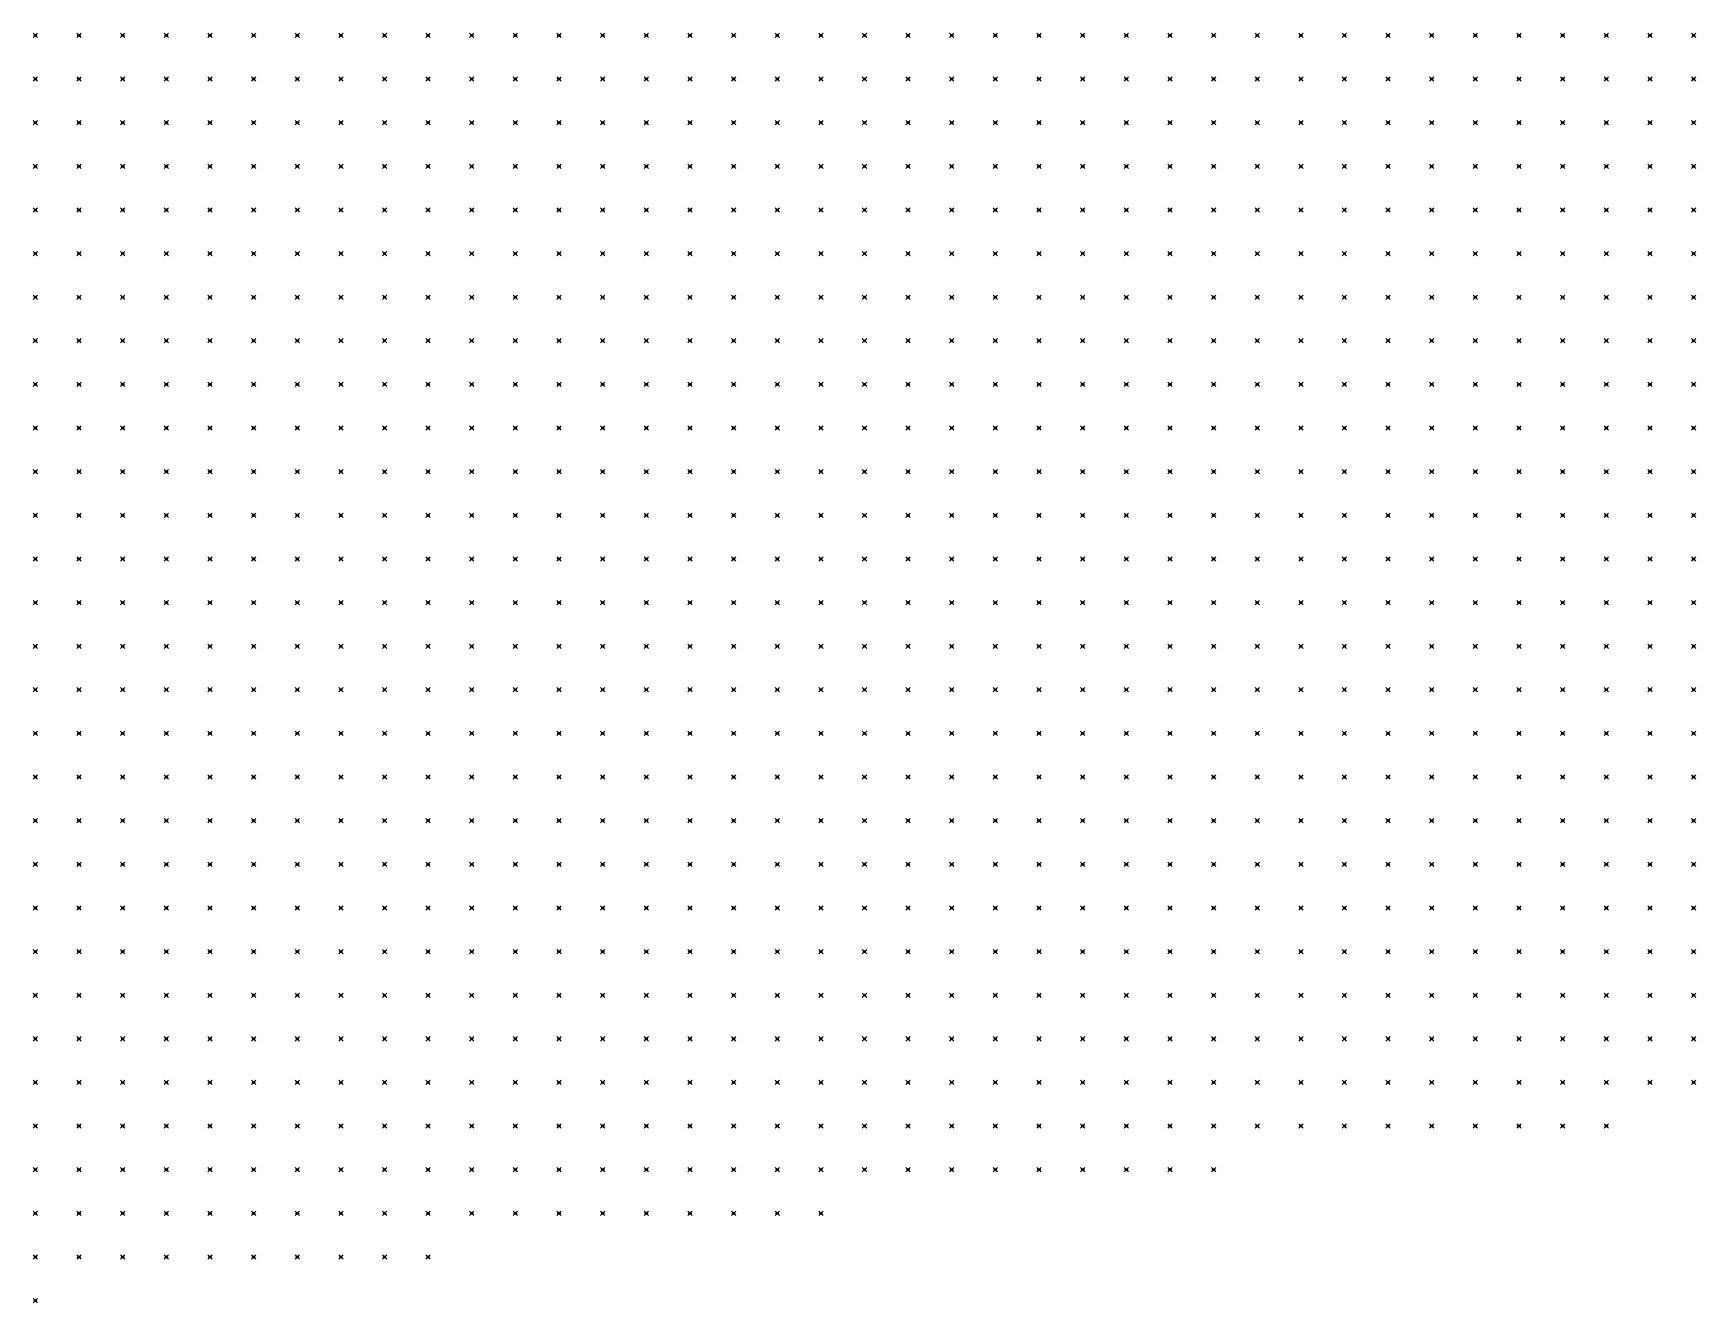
# Model space of a CAD drawing. Header units: metres. Extents: x 441556 to 446409, y 432338 to 461058.
# Drawn here: x 443934 to 444048.3, y 445385.2 to 445472.5 of the extents above; entities that cross this region are included whole.
import ezdxf

# ---------------------------------------------------------------- set-up
doc = ezdxf.new("R2010")
doc.units = ezdxf.units.M
doc.header["$MEASUREMENT"] = 0
doc.header["$PDMODE"] = 35
doc.header["$PDSIZE"] = 0.15
doc.layers.add('DTM-NOK-RevN_POINTS', color=91, linetype='Continuous')

msp = doc.modelspace()

# ---------------------------------------------------------------- linework, layer by layer
at = {"layer": 'DTM-NOK-RevN_POINTS'}
for p in [(443934.194, 445472.343, 462.749), (443937.193, 445472.343, 460.933), (443940.192, 445472.343, 459.412), (443943.192, 445472.343, 458.138), (443946.191, 445472.343, 456.614), (443949.19, 445472.343, 455.105), (443952.19, 445472.343, 453.329), (443955.189, 445472.343, 451.597), (443958.189, 445472.343, 449.498), (443961.188, 445472.343, 447.805), (443964.187, 445472.343, 446.04), (443967.187, 445472.343, 444.588), (443970.186, 445472.343, 443.153), (443973.185, 445472.343, 441.684), (443976.185, 445472.343, 439.819), (443979.184, 445472.343, 438.061), (443982.183, 445472.343, 436.095), (443985.183, 445472.343, 434.438), (443988.182, 445472.343, 432.713), (443991.181, 445472.343, 431.653), (443994.181, 445472.343, 430.434), (443997.18, 445472.343, 429.181), (444000.18, 445472.343, 427.865), (444003.179, 445472.343, 426.848), (444006.178, 445472.343, 425.501), (444009.178, 445472.343, 424.361), (444012.177, 445472.343, 423.246), (444015.176, 445472.343, 422.255), (444018.176, 445472.343, 421.141), (444021.175, 445472.343, 418.16), (444024.174, 445472.343, 416.957), (444027.174, 445472.343, 415.162), (444030.173, 445472.343, 414.078), (444033.173, 445472.343, 413.003), (444036.172, 445472.343, 410.792), (444039.171, 445472.343, 408.37), (444042.171, 445472.343, 406.061), (444045.17, 445472.343, 399.372), (444048.169, 445472.343, 397.149), (443934.194, 445469.343, 463.823), (443937.193, 445469.343, 461.949), (443940.192, 445469.343, 460.424), (443943.192, 445469.343, 458.8), (443946.191, 445469.343, 457.363), (443949.19, 445469.343, 456.076), (443952.19, 445469.343, 454.559), (443955.189, 445469.343, 453.232), (443958.189, 445469.343, 451.272), (443961.188, 445469.343, 449.336), (443964.187, 445469.343, 447.712), (443967.187, 445469.343, 446.272), (443970.186, 445469.343, 444.542), (443973.185, 445469.343, 442.895), (443976.185, 445469.343, 441.092), (443979.184, 445469.343, 439.186), (443982.183, 445469.343, 437.526), (443985.183, 445469.343, 436.005), (443988.182, 445469.343, 434.701), (443991.181, 445469.343, 432.879), (443994.181, 445469.343, 431.577), (443997.18, 445469.343, 430.411), (444000.18, 445469.343, 429.337), (444003.179, 445469.343, 428.254), (444006.178, 445469.343, 427.149), (444009.178, 445469.343, 425.99), (444012.177, 445469.343, 425.129), (444015.176, 445469.343, 424.217), (444018.176, 445469.343, 422.909), (444021.175, 445469.343, 420.5), (444024.174, 445469.343, 418.892), (444027.174, 445469.343, 417.744), (444030.173, 445469.343, 416.826), (444033.173, 445469.343, 416.115), (444036.172, 445469.343, 413.669), (444039.171, 445469.343, 411.058), (444042.171, 445469.343, 408.329), (444045.17, 445469.343, 403.859), (444048.169, 445469.343, 399.992), (443934.194, 445466.344, 464.391), (443937.193, 445466.344, 462.62), (443940.192, 445466.344, 461.205), (443943.192, 445466.344, 459.633), (443946.191, 445466.344, 458.205), (443949.19, 445466.344, 457.231), (443952.19, 445466.344, 455.264), (443955.189, 445466.344, 453.751), (443958.189, 445466.344, 452.572), (443961.188, 445466.344, 450.902), (443964.187, 445466.344, 448.824), (443967.187, 445466.344, 447.098), (443970.186, 445466.344, 445.698), (443973.185, 445466.344, 443.597), (443976.185, 445466.344, 441.861), (443979.184, 445466.344, 440.03), (443982.183, 445466.344, 438.478), (443985.183, 445466.344, 437.365), (443988.182, 445466.344, 435.846), (443991.181, 445466.344, 434.252), (443994.181, 445466.344, 433.256), (443997.18, 445466.344, 431.976), (444000.18, 445466.344, 430.801), (444003.179, 445466.344, 429.615), (444006.178, 445466.344, 428.726), (444009.178, 445466.344, 427.704), (444012.177, 445466.344, 426.882), (444015.176, 445466.344, 425.799), (444018.176, 445466.344, 424.703), (444021.175, 445466.344, 423.525), (444024.174, 445466.344, 421.546), (444027.174, 445466.344, 420.557), (444030.173, 445466.344, 419.709), (444033.173, 445466.344, 418.914), (444036.172, 445466.344, 417.89), (444039.171, 445466.344, 415.303), (444042.171, 445466.344, 412.273), (444045.17, 445466.344, 408.11), (444048.169, 445466.344, 403.136), (443934.194, 445463.344, 465.094), (443937.193, 445463.344, 463.495), (443940.192, 445463.344, 461.835), (443943.192, 445463.344, 460.429), (443946.191, 445463.344, 459.265), (443949.19, 445463.344, 458.142), (443952.19, 445463.344, 456.45), (443955.189, 445463.344, 454.473), (443958.189, 445463.344, 452.901), (443961.188, 445463.344, 451.609), (443964.187, 445463.344, 449.983), (443967.187, 445463.344, 448.193), (443970.186, 445463.344, 446.537), (443973.185, 445463.344, 444.556), (443976.185, 445463.344, 442.68), (443979.184, 445463.344, 441.256), (443982.183, 445463.344, 439.731), (443985.183, 445463.344, 438.449), (443988.182, 445463.344, 436.956), (443991.181, 445463.344, 436.054), (443994.181, 445463.344, 434.792), (443997.18, 445463.344, 433.368), (444000.18, 445463.344, 432.304), (444003.179, 445463.344, 431.129), (444006.178, 445463.344, 430.128), (444009.178, 445463.344, 429.188), (444012.177, 445463.344, 428.255), (444015.176, 445463.344, 427.507), (444018.176, 445463.344, 426.685), (444021.175, 445463.344, 426.272), (444024.174, 445463.344, 425.164), (444027.174, 445463.344, 424.051), (444030.173, 445463.344, 423.483), (444033.173, 445463.344, 422.488), (444036.172, 445463.344, 419.755), (444039.171, 445463.344, 418.249), (444042.171, 445463.344, 414.89), (444045.17, 445463.344, 409.718), (444048.169, 445463.344, 405.232), (443934.194, 445460.345, 465.466), (443937.193, 445460.345, 463.85), (443940.192, 445460.345, 462.226), (443943.192, 445460.345, 461.108), (443946.191, 445460.345, 459.941), (443949.19, 445460.345, 459.069), (443952.19, 445460.345, 457.623), (443955.189, 445460.345, 455.877), (443958.189, 445460.345, 453.558), (443961.188, 445460.345, 451.693), (443964.187, 445460.345, 450.301), (443967.187, 445460.345, 448.872), (443970.186, 445460.345, 447.422), (443973.185, 445460.345, 445.437), (443976.185, 445460.345, 443.476), (443979.184, 445460.345, 442.481), (443982.183, 445460.345, 441.239), (443985.183, 445460.345, 439.725), (443988.182, 445460.345, 438.412), (443991.181, 445460.345, 437.156), (443994.181, 445460.345, 435.899), (443997.18, 445460.345, 434.624), (444000.18, 445460.345, 433.605), (444003.179, 445460.345, 432.449), (444006.178, 445460.345, 431.355), (444009.178, 445460.345, 430.388), (444012.177, 445460.345, 429.357), (444015.176, 445460.345, 428.633), (444018.176, 445460.345, 428.234), (444021.175, 445460.345, 427.843), (444024.174, 445460.345, 427.794), (444027.174, 445460.345, 427.635), (444030.173, 445460.345, 426.833), (444033.173, 445460.345, 425.761), (444036.172, 445460.345, 422.297), (444039.171, 445460.345, 419.861), (444042.171, 445460.345, 417.499), (444045.17, 445460.345, 412.018), (444048.169, 445460.345, 407.176), (443934.194, 445457.346, 465.973), (443937.193, 445457.346, 465.148), (443940.192, 445457.346, 462.561), (443943.192, 445457.346, 461.79), (443946.191, 445457.346, 460.8), (443949.19, 445457.346, 459.719), (443952.19, 445457.346, 458.287), (443955.189, 445457.346, 456.671), (443958.189, 445457.346, 454.181), (443961.188, 445457.346, 452.287), (443964.187, 445457.346, 450.15), (443967.187, 445457.346, 448.759), (443970.186, 445457.346, 447.469), (443973.185, 445457.346, 445.779), (443976.185, 445457.346, 444.122), (443979.184, 445457.346, 443.303), (443982.183, 445457.346, 442.278), (443985.183, 445457.346, 440.983), (443988.182, 445457.346, 439.297), (443991.181, 445457.346, 437.999), (443994.181, 445457.346, 436.765), (443997.18, 445457.346, 435.555), (444000.18, 445457.346, 434.346), (444003.179, 445457.346, 433.086), (444006.178, 445457.346, 431.993), (444009.178, 445457.346, 431.005), (444012.177, 445457.346, 430.055), (444015.176, 445457.346, 429.374), (444018.176, 445457.346, 428.819), (444021.175, 445457.346, 428.414), (444024.174, 445457.346, 428.421), (444027.174, 445457.346, 428.681), (444030.173, 445457.346, 428.51), (444033.173, 445457.346, 427.217), (444036.172, 445457.346, 424.581), (444039.171, 445457.346, 421.907), (444042.171, 445457.346, 417.883), (444045.17, 445457.346, 411.332), (444048.169, 445457.346, 408.81), (443934.194, 445454.346, 466.256), (443937.193, 445454.346, 465.164), (443940.192, 445454.346, 463.322), (443943.192, 445454.346, 462.173), (443946.191, 445454.346, 460.989), (443949.19, 445454.346, 459.769), (443952.19, 445454.346, 458.238), (443955.189, 445454.346, 456.413), (443958.189, 445454.346, 454.742), (443961.188, 445454.346, 452.79), (443964.187, 445454.346, 450.898), (443967.187, 445454.346, 448.844), (443970.186, 445454.346, 447.251), (443973.185, 445454.346, 445.934), (443976.185, 445454.346, 444.652), (443979.184, 445454.346, 443.684), (443982.183, 445454.346, 442.74), (443985.183, 445454.346, 441.475), (443988.182, 445454.346, 440.115), (443991.181, 445454.346, 438.931), (443994.181, 445454.346, 437.506), (443997.18, 445454.346, 436.027), (444000.18, 445454.346, 434.574), (444003.179, 445454.346, 433.119), (444006.178, 445454.346, 431.872), (444009.178, 445454.346, 430.669), (444012.177, 445454.346, 429.649), (444015.176, 445454.346, 428.673), (444018.176, 445454.346, 428.13), (444021.175, 445454.346, 427.928), (444024.174, 445454.346, 428.475), (444027.174, 445454.346, 428.856), (444030.173, 445454.346, 428.584), (444033.173, 445454.346, 425.909), (444036.172, 445454.346, 423.986), (444039.171, 445454.346, 421.359), (444042.171, 445454.346, 414.111), (444045.17, 445454.346, 409.53), (444048.169, 445454.346, 408.101), (443934.194, 445451.347, 466.501), (443937.193, 445451.347, 465.13), (443940.192, 445451.347, 463.816), (443943.192, 445451.347, 462.571), (443946.191, 445451.347, 461.383), (443949.19, 445451.347, 460.179), (443952.19, 445451.347, 458.794), (443955.189, 445451.347, 457.189), (443958.189, 445451.347, 455.163), (443961.188, 445451.347, 453.4), (443964.187, 445451.347, 451.638), (443967.187, 445451.347, 449.654), (443970.186, 445451.347, 447.275), (443973.185, 445451.347, 446.027), (443976.185, 445451.347, 445.331), (443979.184, 445451.347, 444.375), (443982.183, 445451.347, 443.117), (443985.183, 445451.347, 441.862), (443988.182, 445451.347, 440.518), (443991.181, 445451.347, 439.253), (443994.181, 445451.347, 437.64), (443997.18, 445451.347, 435.631), (444000.18, 445451.347, 433.967), (444003.179, 445451.347, 432.213), (444006.178, 445451.347, 430.767), (444009.178, 445451.347, 429.221), (444012.177, 445451.347, 427.921), (444015.176, 445451.347, 426.866), (444018.176, 445451.347, 426.18), (444021.175, 445451.347, 426.331), (444024.174, 445451.347, 427.36), (444027.174, 445451.347, 428.404), (444030.173, 445451.347, 425.846), (444033.173, 445451.347, 419.158), (444036.172, 445451.347, 417.882), (444039.171, 445451.347, 414.246), (444042.171, 445451.347, 408.463), (444045.17, 445451.347, 405.991), (444048.169, 445451.347, 404.659), (443934.194, 445448.348, 467.03), (443937.193, 445448.348, 465.752), (443940.192, 445448.348, 464.574), (443943.192, 445448.348, 463.167), (443946.191, 445448.348, 461.786), (443949.19, 445448.348, 460.404), (443952.19, 445448.348, 458.788), (443955.189, 445448.348, 456.951), (443958.189, 445448.348, 455.627), (443961.188, 445448.348, 454.072), (443964.187, 445448.348, 452.319), (443967.187, 445448.348, 450.436), (443970.186, 445448.348, 447.868), (443973.185, 445448.348, 446.269), (443976.185, 445448.348, 445.698), (443979.184, 445448.348, 444.751), (443982.183, 445448.348, 443.634), (443985.183, 445448.348, 441.779), (443988.182, 445448.348, 440.452), (443991.181, 445448.348, 438.716), (443994.181, 445448.348, 436.416), (443997.18, 445448.348, 434.249), (444000.18, 445448.348, 432.459), (444003.179, 445448.348, 430.789), (444006.178, 445448.348, 429.08), (444009.178, 445448.348, 427.272), (444012.177, 445448.348, 425.939), (444015.176, 445448.348, 424.695), (444018.176, 445448.348, 423.737), (444021.175, 445448.348, 423.271), (444024.174, 445448.348, 423.376), (444027.174, 445448.348, 421.038), (444030.173, 445448.348, 415.991), (444033.173, 445448.348, 414.396), (444036.172, 445448.348, 412.903), (444039.171, 445448.348, 409.808), (444042.171, 445448.348, 405.742), (444045.17, 445448.348, 402.006), (444048.169, 445448.348, 399.022), (443934.194, 445445.348, 467.595), (443937.193, 445445.348, 466.377), (443940.192, 445445.348, 465.322), (443943.192, 445445.348, 463.877), (443946.191, 445445.348, 462.074), (443949.19, 445445.348, 460.57), (443952.19, 445445.348, 459.202), (443955.189, 445445.348, 457.798), (443958.189, 445445.348, 456.129), (443961.188, 445445.348, 454.297), (443964.187, 445445.348, 452.433), (443967.187, 445445.348, 450.066), (443970.186, 445445.348, 447.95), (443973.185, 445445.348, 446.298), (443976.185, 445445.348, 445.117), (443979.184, 445445.348, 443.73), (443982.183, 445445.348, 442.192), (443985.183, 445445.348, 440.677), (443988.182, 445445.348, 439.211), (443991.181, 445445.348, 437.276), (443994.181, 445445.348, 434.869), (443997.18, 445445.348, 432.542), (444000.18, 445445.348, 430.68), (444003.179, 445445.348, 428.954), (444006.178, 445445.348, 427.175), (444009.178, 445445.348, 425.106), (444012.177, 445445.348, 423.822), (444015.176, 445445.348, 421.904), (444018.176, 445445.348, 420.862), (444021.175, 445445.348, 420.398), (444024.174, 445445.348, 418.055), (444027.174, 445445.348, 413.795), (444030.173, 445445.348, 412.466), (444033.173, 445445.348, 410.786), (444036.172, 445445.348, 408.779), (444039.171, 445445.348, 407.996), (444042.171, 445445.348, 400.683), (444045.17, 445445.348, 398.363), (444048.169, 445445.348, 396.094), (443934.194, 445442.349, 468.222), (443937.193, 445442.349, 466.862), (443940.192, 445442.349, 465.628), (443943.192, 445442.349, 464.407), (443946.191, 445442.349, 462.709), (443949.19, 445442.349, 461.177), (443952.19, 445442.349, 459.539), (443955.189, 445442.349, 457.917), (443958.189, 445442.349, 455.967), (443961.188, 445442.349, 453.693), (443964.187, 445442.349, 451.498), (443967.187, 445442.349, 448.468), (443970.186, 445442.349, 446.302), (443973.185, 445442.349, 444.684), (443976.185, 445442.349, 442.701), (443979.184, 445442.349, 441.307), (443982.183, 445442.349, 440.244), (443985.183, 445442.349, 439.146), (443988.182, 445442.349, 437.493), (443991.181, 445442.349, 435.316), (443994.181, 445442.349, 432.879), (443997.18, 445442.349, 430.873), (444000.18, 445442.349, 428.826), (444003.179, 445442.349, 426.974), (444006.178, 445442.349, 425.456), (444009.178, 445442.349, 423.355), (444012.177, 445442.349, 421.41), (444015.176, 445442.349, 419.183), (444018.176, 445442.349, 418.237), (444021.175, 445442.349, 415.634), (444024.174, 445442.349, 412.427), (444027.174, 445442.349, 409.597), (444030.173, 445442.349, 408.073), (444033.173, 445442.349, 406.533), (444036.172, 445442.349, 404.559), (444039.171, 445442.349, 401.132), (444042.171, 445442.349, 396.895), (444045.17, 445442.349, 394.988), (444048.169, 445442.349, 394.157), (443934.194, 445439.35, 468.638), (443937.193, 445439.35, 467.452), (443940.192, 445439.35, 466.305), (443943.192, 445439.35, 464.999), (443946.191, 445439.35, 463.315), (443949.19, 445439.35, 461.446), (443952.19, 445439.35, 459.263), (443955.189, 445439.35, 457.605), (443958.189, 445439.35, 455.497), (443961.188, 445439.35, 452.955), (443964.187, 445439.35, 450.172), (443967.187, 445439.35, 446.905), (443970.186, 445439.35, 444.584), (443973.185, 445439.35, 442.196), (443976.185, 445439.35, 440.423), (443979.184, 445439.35, 438.989), (443982.183, 445439.35, 437.48), (443985.183, 445439.35, 436.384), (443988.182, 445439.35, 435.254), (443991.181, 445439.35, 433.228), (443994.181, 445439.35, 430.893), (443997.18, 445439.35, 428.745), (444000.18, 445439.35, 426.222), (444003.179, 445439.35, 424.793), (444006.178, 445439.35, 423.444), (444009.178, 445439.35, 421.624), (444012.177, 445439.35, 418.904), (444015.176, 445439.35, 416.707), (444018.176, 445439.35, 415.24), (444021.175, 445439.35, 414.51), (444024.174, 445439.35, 411.684), (444027.174, 445439.35, 408.379), (444030.173, 445439.35, 404.825), (444033.173, 445439.35, 402.48), (444036.172, 445439.35, 399.575), (444039.171, 445439.35, 396.913), (444042.171, 445439.35, 394.032), (444045.17, 445439.35, 392.25), (444048.169, 445439.35, 392.044), (443934.194, 445436.35, 468.655), (443937.193, 445436.35, 467.561), (443940.192, 445436.35, 466.448), (443943.192, 445436.35, 465.195), (443946.191, 445436.35, 463.467), (443949.19, 445436.35, 461.417), (443952.19, 445436.35, 459.152), (443955.189, 445436.35, 457.072), (443958.189, 445436.35, 454.869), (443961.188, 445436.35, 452.072), (443964.187, 445436.35, 449.263), (443967.187, 445436.35, 446.373), (443970.186, 445436.35, 443.525), (443973.185, 445436.35, 440.754), (443976.185, 445436.35, 438.629), (443979.184, 445436.35, 436.897), (443982.183, 445436.35, 435.39), (443985.183, 445436.35, 434.188), (443988.182, 445436.35, 432.663), (443991.181, 445436.35, 430.31), (443994.181, 445436.35, 426.647), (443997.18, 445436.35, 424.843), (444000.18, 445436.35, 422.99), (444003.179, 445436.35, 421.96), (444006.178, 445436.35, 421.05), (444009.178, 445436.35, 419.687), (444012.177, 445436.35, 417.37), (444015.176, 445436.35, 414.763), (444018.176, 445436.35, 412.849), (444021.175, 445436.35, 411.936), (444024.174, 445436.35, 410.335), (444027.174, 445436.35, 408.619), (444030.173, 445436.35, 406.039), (444033.173, 445436.35, 401.967), (444036.172, 445436.35, 398.895), (444039.171, 445436.35, 395.545), (444042.171, 445436.35, 392.409), (444045.17, 445436.35, 389.463), (444048.169, 445436.35, 387.466), (443934.194, 445433.351, 468.481), (443937.193, 445433.351, 467.472), (443940.192, 445433.351, 466.244), (443943.192, 445433.351, 464.906), (443946.191, 445433.351, 463.127), (443949.19, 445433.351, 461.105), (443952.19, 445433.351, 458.573), (443955.189, 445433.351, 456.565), (443958.189, 445433.351, 454.207), (443961.188, 445433.351, 451.403), (443964.187, 445433.351, 448.832), (443967.187, 445433.351, 445.798), (443970.186, 445433.351, 442.966), (443973.185, 445433.351, 439.967), (443976.185, 445433.351, 437.428), (443979.184, 445433.351, 435.423), (443982.183, 445433.351, 433.395), (443985.183, 445433.351, 431.606), (443988.182, 445433.351, 429.429), (443991.181, 445433.351, 425.886), (443994.181, 445433.351, 422.734), (443997.18, 445433.351, 421.3), (444000.18, 445433.351, 419.943), (444003.179, 445433.351, 419.081), (444006.178, 445433.351, 418.304), (444009.178, 445433.351, 417.533), (444012.177, 445433.351, 415.69), (444015.176, 445433.351, 413.339), (444018.176, 445433.351, 410.234), (444021.175, 445433.351, 408.611), (444024.174, 445433.351, 408.6), (444027.174, 445433.351, 408.318), (444030.173, 445433.351, 405.905), (444033.173, 445433.351, 401.691), (444036.172, 445433.351, 398.049), (444039.171, 445433.351, 393.141), (444042.171, 445433.351, 390.593), (444045.17, 445433.351, 387.204), (444048.169, 445433.351, 385.232), (443934.194, 445430.352, 468.046), (443937.193, 445430.352, 466.936), (443940.192, 445430.352, 465.617), (443943.192, 445430.352, 463.975), (443946.191, 445430.352, 462.155), (443949.19, 445430.352, 460.354), (443952.19, 445430.352, 457.937), (443955.189, 445430.352, 455.706), (443958.189, 445430.352, 453.434), (443961.188, 445430.352, 450.73), (443964.187, 445430.352, 447.843), (443967.187, 445430.352, 445.025), (443970.186, 445430.352, 442.4), (443973.185, 445430.352, 439.35), (443976.185, 445430.352, 436.965), (443979.184, 445430.352, 434.345), (443982.183, 445430.352, 431.957), (443985.183, 445430.352, 429.811), (443988.182, 445430.352, 427.302), (443991.181, 445430.352, 424.339), (443994.181, 445430.352, 421.333), (443997.18, 445430.352, 419.414), (444000.18, 445430.352, 417.943), (444003.179, 445430.352, 416.79), (444006.178, 445430.352, 415.801), (444009.178, 445430.352, 414.922), (444012.177, 445430.352, 413.706), (444015.176, 445430.352, 411.296), (444018.176, 445430.352, 407.898), (444021.175, 445430.352, 405.012), (444024.174, 445430.352, 405.519), (444027.174, 445430.352, 403.629), (444030.173, 445430.352, 400.637), (444033.173, 445430.352, 398.658), (444036.172, 445430.352, 393.696), (444039.171, 445430.352, 389.399), (444042.171, 445430.352, 386.085), (444045.17, 445430.352, 384.387), (444048.169, 445430.352, 383.497), (443934.194, 445427.352, 467.591), (443937.193, 445427.352, 466.428), (443940.192, 445427.352, 464.586), (443943.192, 445427.352, 462.794), (443946.191, 445427.352, 461.038), (443949.19, 445427.352, 459.228), (443952.19, 445427.352, 456.872), (443955.189, 445427.352, 454.737), (443958.189, 445427.352, 452.19), (443961.188, 445427.352, 449.698), (443964.187, 445427.352, 447.145), (443967.187, 445427.352, 444.216), (443970.186, 445427.352, 441.469), (443973.185, 445427.352, 438.262), (443976.185, 445427.352, 436.385), (443979.184, 445427.352, 433.998), (443982.183, 445427.352, 431.305), (443985.183, 445427.352, 428.566), (443988.182, 445427.352, 425.708), (443991.181, 445427.352, 422.748), (443994.181, 445427.352, 420.281), (443997.18, 445427.352, 418.063), (444000.18, 445427.352, 416.08), (444003.179, 445427.352, 414.601), (444006.178, 445427.352, 413.329), (444009.178, 445427.352, 412.271), (444012.177, 445427.352, 411.497), (444015.176, 445427.352, 409.795), (444018.176, 445427.352, 406.467), (444021.175, 445427.352, 401.377), (444024.174, 445427.352, 399.674), (444027.174, 445427.352, 396.764), (444030.173, 445427.352, 395.668), (444033.173, 445427.352, 392.291), (444036.172, 445427.352, 387.1), (444039.171, 445427.352, 385.586), (444042.171, 445427.352, 384.247), (444045.17, 445427.352, 382.612), (444048.169, 445427.352, 381.954), (443934.194, 445424.353, 467.091), (443937.193, 445424.353, 465.446), (443940.192, 445424.353, 463.427), (443943.192, 445424.353, 461.689), (443946.191, 445424.353, 459.756), (443949.19, 445424.353, 457.9), (443952.19, 445424.353, 455.5), (443955.189, 445424.353, 453.326), (443958.189, 445424.353, 451.165), (443961.188, 445424.353, 448.784), (443964.187, 445424.353, 446.27), (443967.187, 445424.353, 443.365), (443970.186, 445424.353, 440.667), (443973.185, 445424.353, 437.727), (443976.185, 445424.353, 434.518), (443979.184, 445424.353, 431.885), (443982.183, 445424.353, 429.908), (443985.183, 445424.353, 427.51), (443988.182, 445424.353, 424.032), (443991.181, 445424.353, 421.511), (443994.181, 445424.353, 418.365), (443997.18, 445424.353, 415.986), (444000.18, 445424.353, 414.354), (444003.179, 445424.353, 412.511), (444006.178, 445424.353, 410.942), (444009.178, 445424.353, 409.488), (444012.177, 445424.353, 408.782), (444015.176, 445424.353, 406.259), (444018.176, 445424.353, 403.197), (444021.175, 445424.353, 398.37), (444024.174, 445424.353, 395.901), (444027.174, 445424.353, 393.819), (444030.173, 445424.353, 391.742), (444033.173, 445424.353, 388.066), (444036.172, 445424.353, 385.705), (444039.171, 445424.353, 384.163), (444042.171, 445424.353, 383.129), (444045.17, 445424.353, 382.107), (444048.169, 445424.353, 381.108), (443934.194, 445421.353, 466.351), (443937.193, 445421.353, 464.586), (443940.192, 445421.353, 462.548), (443943.192, 445421.353, 460.679), (443946.191, 445421.353, 458.402), (443949.19, 445421.353, 456.192), (443952.19, 445421.353, 454.081), (443955.189, 445421.353, 451.891), (443958.189, 445421.353, 449.809), (443961.188, 445421.353, 447.556), (443964.187, 445421.353, 445.129), (443967.187, 445421.353, 442.374), (443970.186, 445421.353, 440.195), (443973.185, 445421.353, 437.411), (443976.185, 445421.353, 433.734), (443979.184, 445421.353, 430.476), (443982.183, 445421.353, 427.693), (443985.183, 445421.353, 425.179), (443988.182, 445421.353, 421.487), (443991.181, 445421.353, 418.83), (443994.181, 445421.353, 416.55), (443997.18, 445421.353, 413.918), (444000.18, 445421.353, 411.769), (444003.179, 445421.353, 409.866), (444006.178, 445421.353, 408.153), (444009.178, 445421.353, 406.618), (444012.177, 445421.353, 406.163), (444015.176, 445421.353, 401.963), (444018.176, 445421.353, 398.181), (444021.175, 445421.353, 394.992), (444024.174, 445421.353, 393.924), (444027.174, 445421.353, 391.785), (444030.173, 445421.353, 388.954), (444033.173, 445421.353, 387.175), (444036.172, 445421.353, 385.492), (444039.171, 445421.353, 384.462), (444042.171, 445421.353, 383.544), (444045.17, 445421.353, 382.513), (444048.169, 445421.353, 381.382), (443934.194, 445418.354, 465.295), (443937.193, 445418.354, 463.306), (443940.192, 445418.354, 461.308), (443943.192, 445418.354, 459.483), (443946.191, 445418.354, 457.111), (443949.19, 445418.354, 454.828), (443952.19, 445418.354, 452.382), (443955.189, 445418.354, 450.502), (443958.189, 445418.354, 448.064), (443961.188, 445418.354, 445.993), (443964.187, 445418.354, 443.9), (443967.187, 445418.354, 441.622), (443970.186, 445418.354, 439.293), (443973.185, 445418.354, 436.926), (443976.185, 445418.354, 433.762), (443979.184, 445418.354, 430.293), (443982.183, 445418.354, 426.137), (443985.183, 445418.354, 423.322), (443988.182, 445418.354, 420.23), (443991.181, 445418.354, 417.512), (443994.181, 445418.354, 414.737), (443997.18, 445418.354, 411.549), (444000.18, 445418.354, 409.435), (444003.179, 445418.354, 407.219), (444006.178, 445418.354, 405.143), (444009.178, 445418.354, 403.147), (444012.177, 445418.354, 400.709), (444015.176, 445418.354, 397.685), (444018.176, 445418.354, 394.492), (444021.175, 445418.354, 393.095), (444024.174, 445418.354, 391.914), (444027.174, 445418.354, 390.029), (444030.173, 445418.354, 388.076), (444033.173, 445418.354, 386.664), (444036.172, 445418.354, 385.606), (444039.171, 445418.354, 384.953), (444042.171, 445418.354, 383.955), (444045.17, 445418.354, 382.266), (444048.169, 445418.354, 381.079), (443934.194, 445415.355, 463.444), (443937.193, 445415.355, 461.354), (443940.192, 445415.355, 459.198), (443943.192, 445415.355, 457.199), (443946.191, 445415.355, 454.939), (443949.19, 445415.355, 452.964), (443952.19, 445415.355, 450.343), (443955.189, 445415.355, 448.25), (443958.189, 445415.355, 445.912), (443961.188, 445415.355, 444.076), (443964.187, 445415.355, 442.074), (443967.187, 445415.355, 440.207), (443970.186, 445415.355, 438.495), (443973.185, 445415.355, 436.478), (443976.185, 445415.355, 434.235), (443979.184, 445415.355, 430.933), (443982.183, 445415.355, 425.365), (443985.183, 445415.355, 422.4), (443988.182, 445415.355, 419.327), (443991.181, 445415.355, 416.517), (443994.181, 445415.355, 413.125), (443997.18, 445415.355, 410.416), (444000.18, 445415.355, 407.941), (444003.179, 445415.355, 405.515), (444006.178, 445415.355, 402.366), (444009.178, 445415.355, 399.961), (444012.177, 445415.355, 397.885), (444015.176, 445415.355, 395.616), (444018.176, 445415.355, 393.356), (444021.175, 445415.355, 391.633), (444024.174, 445415.355, 390.323), (444027.174, 445415.355, 388.641), (444030.173, 445415.355, 387.747), (444033.173, 445415.355, 386.836), (444036.172, 445415.355, 386.127), (444039.171, 445415.355, 385.401), (444042.171, 445415.355, 384.351), (444045.17, 445415.355, 382.999), (444048.169, 445415.355, 382.32), (443934.194, 445412.355, 461.308), (443937.193, 445412.355, 459.464), (443940.192, 445412.355, 457.288), (443943.192, 445412.355, 454.892), (443946.191, 445412.355, 452.585), (443949.19, 445412.355, 450.348), (443952.19, 445412.355, 447.611), (443955.189, 445412.355, 445.361), (443958.189, 445412.355, 443.666), (443961.188, 445412.355, 441.861), (443964.187, 445412.355, 440.033), (443967.187, 445412.355, 438.829), (443970.186, 445412.355, 437.349), (443973.185, 445412.355, 435.794), (443976.185, 445412.355, 433.499), (443979.184, 445412.355, 431.016), (443982.183, 445412.355, 426.001), (443985.183, 445412.355, 421.661), (443988.182, 445412.355, 418.43), (443991.181, 445412.355, 415.28), (443994.181, 445412.355, 411.833), (443997.18, 445412.355, 409.69), (444000.18, 445412.355, 407.352), (444003.179, 445412.355, 405.836), (444006.178, 445412.355, 401.407), (444009.178, 445412.355, 398.278), (444012.177, 445412.355, 396.473), (444015.176, 445412.355, 394.47), (444018.176, 445412.355, 392.733), (444021.175, 445412.355, 391.6), (444024.174, 445412.355, 390.624), (444027.174, 445412.355, 389.59), (444030.173, 445412.355, 388.753), (444033.173, 445412.355, 387.961), (444036.172, 445412.355, 387.747), (444039.171, 445412.355, 387.092), (444042.171, 445412.355, 386.327), (444045.17, 445412.355, 385.574), (444048.169, 445412.355, 384.913), (443934.194, 445409.356, 458.906), (443937.193, 445409.356, 457.126), (443940.192, 445409.356, 455.306), (443943.192, 445409.356, 452.256), (443946.191, 445409.356, 449.898), (443949.19, 445409.356, 447.51), (443952.19, 445409.356, 444.899), (443955.189, 445409.356, 442.668), (443958.189, 445409.356, 441.3), (443961.188, 445409.356, 439.832), (443964.187, 445409.356, 438.343), (443967.187, 445409.356, 436.939), (443970.186, 445409.356, 435.492), (443973.185, 445409.356, 434.069), (443976.185, 445409.356, 432.101), (443979.184, 445409.356, 430.028), (443982.183, 445409.356, 427), (443985.183, 445409.356, 422.62), (443988.182, 445409.356, 418.639), (443991.181, 445409.356, 414.864), (443994.181, 445409.356, 411.458), (443997.18, 445409.356, 410.474), (444000.18, 445409.356, 411.035), (444003.179, 445409.356, 410.707), (444006.178, 445409.356, 409.487), (444009.178, 445409.356, 403.74), (444012.177, 445409.356, 397.676), (444015.176, 445409.356, 396.426), (444018.176, 445409.356, 394.615), (444021.175, 445409.356, 393.66), (444024.174, 445409.356, 393.473), (444027.174, 445409.356, 393.073), (444030.173, 445409.356, 393.067), (444033.173, 445409.356, 393.226), (444036.172, 445409.356, 392.005), (444039.171, 445409.356, 390.628), (444042.171, 445409.356, 388.917), (444045.17, 445409.356, 388.322), (444048.169, 445409.356, 387.067), (443934.194, 445406.357, 457.131), (443937.193, 445406.357, 455.242), (443940.192, 445406.357, 452.722), (443943.192, 445406.357, 449.912), (443946.191, 445406.357, 447.57), (443949.19, 445406.357, 445.334), (443952.19, 445406.357, 442.543), (443955.189, 445406.357, 440.467), (443958.189, 445406.357, 439.193), (443961.188, 445406.357, 437.938), (443964.187, 445406.357, 436.661), (443967.187, 445406.357, 434.722), (443970.186, 445406.357, 433.588), (443973.185, 445406.357, 432.064), (443976.185, 445406.357, 430.552), (443979.184, 445406.357, 428.449), (443982.183, 445406.357, 426.276), (443985.183, 445406.357, 421.89), (443988.182, 445406.357, 418.036), (443991.181, 445406.357, 415.742), (443994.181, 445406.357, 413.711), (443997.18, 445406.357, 415.464), (444000.18, 445406.357, 415.64), (444003.179, 445406.357, 415.255), (444006.178, 445406.357, 415.701), (444009.178, 445406.357, 415.498), (444012.177, 445406.357, 413.79), (444015.176, 445406.357, 410.452), (444018.176, 445406.357, 403.281), (444021.175, 445406.357, 398.44), (444024.174, 445406.357, 398.356), (444027.174, 445406.357, 399.428), (444030.173, 445406.357, 398.837), (444033.173, 445406.357, 397.733), (444036.172, 445406.357, 395.923), (444039.171, 445406.357, 393.734), (444042.171, 445406.357, 392.494), (444045.17, 445406.357, 391.111), (444048.169, 445406.357, 389.257), (443934.194, 445403.357, 455.746), (443937.193, 445403.357, 453.546), (443940.192, 445403.357, 451.315), (443943.192, 445403.357, 448.852), (443946.191, 445403.357, 446.296), (443949.19, 445403.357, 444.005), (443952.19, 445403.357, 441.364), (443955.189, 445403.357, 439.065), (443958.189, 445403.357, 437.225), (443961.188, 445403.357, 435.409), (443964.187, 445403.357, 433.744), (443967.187, 445403.357, 432.054), (443970.186, 445403.357, 430.85), (443973.185, 445403.357, 429.428), (443976.185, 445403.357, 427.329), (443979.184, 445403.357, 425.803), (443982.183, 445403.357, 423.715), (443985.183, 445403.357, 420.663), (443988.182, 445403.357, 419.634), (443991.181, 445403.357, 421.507), (443994.181, 445403.357, 422.565), (443997.18, 445403.357, 420.575), (444000.18, 445403.357, 419.719), (444003.179, 445403.357, 419.91), (444006.178, 445403.357, 419.613), (444009.178, 445403.357, 419.587), (444012.177, 445403.357, 418.981), (444015.176, 445403.357, 416.797), (444018.176, 445403.357, 414.109), (444021.175, 445403.357, 410.6), (444024.174, 445403.357, 409.202), (444027.174, 445403.357, 404.996), (444030.173, 445403.357, 402.753), (444033.173, 445403.357, 400.702), (444036.172, 445403.357, 398.64), (444039.171, 445403.357, 396.268), (444042.171, 445403.357, 394.639), (444045.17, 445403.357, 393.192), (444048.169, 445403.357, 391.641), (443934.194, 445400.358, 454.237), (443937.193, 445400.358, 451.987), (443940.192, 445400.358, 449.898), (443943.192, 445400.358, 447.49), (443946.191, 445400.358, 445.362), (443949.19, 445400.358, 443.082), (443952.19, 445400.358, 440.013), (443955.189, 445400.358, 437.214), (443958.189, 445400.358, 435.192), (443961.188, 445400.358, 433.577), (443964.187, 445400.358, 432.427), (443967.187, 445400.358, 431.313), (443970.186, 445400.358, 430.039), (443973.185, 445400.358, 428.228), (443976.185, 445400.358, 426.174), (443979.184, 445400.358, 425.482), (443982.183, 445400.358, 425.236), (443985.183, 445400.358, 426.027), (443988.182, 445400.358, 423.569), (443991.181, 445400.358, 426.176), (443994.181, 445400.358, 426.647), (443997.18, 445400.358, 425.736), (444000.18, 445400.358, 425.348), (444003.179, 445400.358, 424.388), (444006.178, 445400.358, 423.502), (444009.178, 445400.358, 423.522), (444012.177, 445400.358, 424.593), (444015.176, 445400.358, 422.557), (444018.176, 445400.358, 418.378), (444021.175, 445400.358, 415.229), (444024.174, 445400.358, 413.417), (444027.174, 445400.358, 409.801), (444030.173, 445400.358, 405.906), (444033.173, 445400.358, 403.509), (444036.172, 445400.358, 401.236), (444039.171, 445400.358, 398.762), (444042.171, 445400.358, 396.986), (444045.17, 445400.358, 395.322), (444048.169, 445400.358, 393.072), (443934.194, 445397.359, 451.512), (443937.193, 445397.359, 449.655), (443940.192, 445397.359, 447.801), (443943.192, 445397.359, 445.938), (443946.191, 445397.359, 443.907), (443949.19, 445397.359, 441.445), (443952.19, 445397.359, 438.481), (443955.189, 445397.359, 437.167), (443958.189, 445397.359, 436.024), (443961.188, 445397.359, 434.775), (443964.187, 445397.359, 434.212), (443967.187, 445397.359, 433.257), (443970.186, 445397.359, 432.618), (443973.185, 445397.359, 433.598), (443976.185, 445397.359, 432.145), (443979.184, 445397.359, 430.511), (443982.183, 445397.359, 431.009), (443985.183, 445397.359, 430.133), (443988.182, 445397.359, 428.944), (443991.181, 445397.359, 428.984), (443994.181, 445397.359, 428.927), (443997.18, 445397.359, 428.553), (444000.18, 445397.359, 427.924), (444003.179, 445397.359, 427.416), (444006.178, 445397.359, 427.105), (444009.178, 445397.359, 426.761), (444012.177, 445397.359, 426.834), (444015.176, 445397.359, 425.453), (444018.176, 445397.359, 422.346), (444021.175, 445397.359, 420.038), (444024.174, 445397.359, 417.628), (444027.174, 445397.359, 412.96), (444030.173, 445397.359, 409.233), (444033.173, 445397.359, 405.444), (444036.172, 445397.359, 403.008), (444039.171, 445397.359, 400.604), (444042.171, 445397.359, 398.894), (443934.194, 445394.359, 448.838), (443937.193, 445394.359, 447.161), (443940.192, 445394.359, 445.507), (443943.192, 445394.359, 443.862), (443946.191, 445394.359, 441.939), (443949.19, 445394.359, 440.151), (443952.19, 445394.359, 440.089), (443955.189, 445394.359, 440.133), (443958.189, 445394.359, 439.983), (443961.188, 445394.359, 440.272), (443964.187, 445394.359, 438.701), (443967.187, 445394.359, 439.01), (443970.186, 445394.359, 437.949), (443973.185, 445394.359, 437.306), (443976.185, 445394.359, 436.777), (443979.184, 445394.359, 435.486), (443982.183, 445394.359, 434.399), (443985.183, 445394.359, 433.348), (443988.182, 445394.359, 431.797), (443991.181, 445394.359, 431.301), (443994.181, 445394.359, 431.05), (443997.18, 445394.359, 430.711), (444000.18, 445394.359, 430.209), (444003.179, 445394.359, 430.122), (444006.178, 445394.359, 430.077), (444009.178, 445394.359, 429.411), (444012.177, 445394.359, 428.515), (444015.176, 445394.359, 427.129), (443934.194, 445391.36, 447.3), (443937.193, 445391.36, 445.919), (443940.192, 445391.36, 444.127), (443943.192, 445391.36, 443.077), (443946.191, 445391.36, 442.197), (443949.19, 445391.36, 442.072), (443952.19, 445391.36, 442.939), (443955.189, 445391.36, 443.435), (443958.189, 445391.36, 443.531), (443961.188, 445391.36, 443.461), (443964.187, 445391.36, 442.951), (443967.187, 445391.36, 442.211), (443970.186, 445391.36, 441.251), (443973.185, 445391.36, 440.126), (443976.185, 445391.36, 439.143), (443979.184, 445391.36, 438.227), (443982.183, 445391.36, 437.167), (443985.183, 445391.36, 435.749), (443988.182, 445391.36, 434.146), (443934.194, 445388.36, 448.654), (443937.193, 445388.36, 447.271), (443940.192, 445388.36, 445.873), (443943.192, 445388.36, 444.984), (443946.191, 445388.36, 445.247), (443949.19, 445388.36, 445.413), (443952.19, 445388.36, 446.316), (443955.189, 445388.36, 446.977), (443958.189, 445388.36, 446.643), (443961.188, 445388.36, 446.144), (443934.194, 445385.361, 452.13)]:
    msp.add_point(p, dxfattribs=at)

doc.saveas('drawing.dxf')
